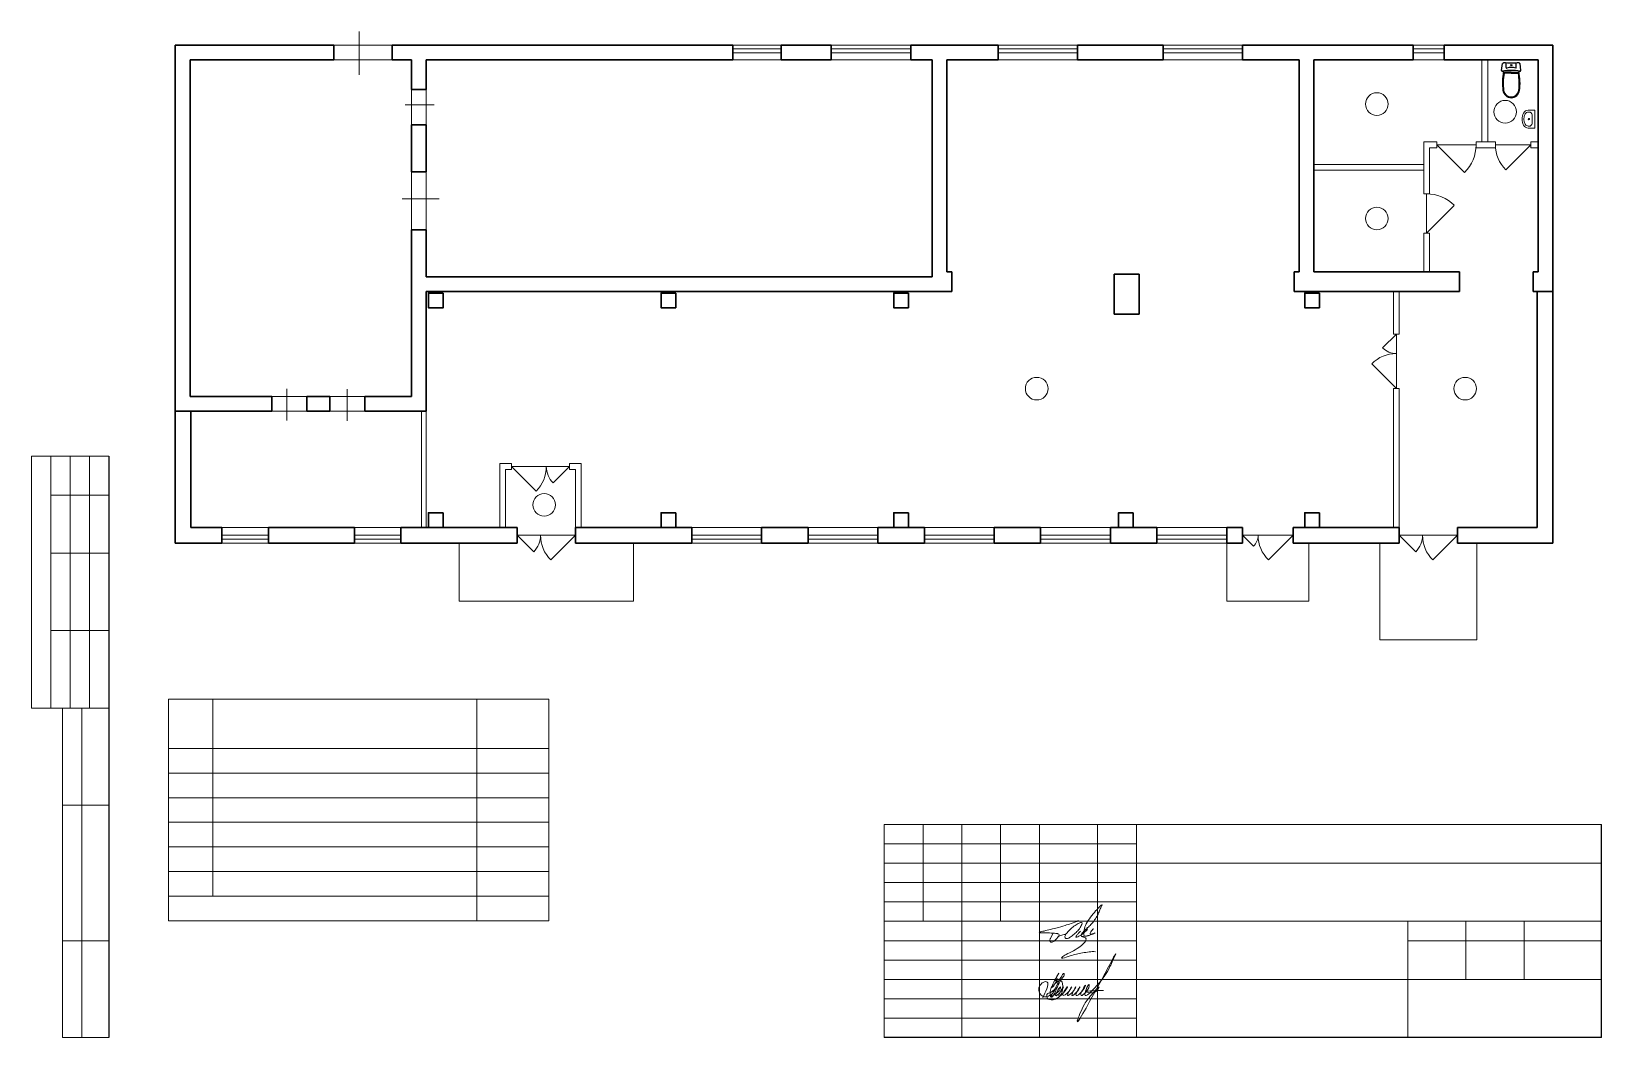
# Model space of a CAD drawing. Header units: metres. Extents: x 0 to 40.5, y 0.5 to 26.5.
import ezdxf

# ---------------------------------------------------------------- set-up
doc = ezdxf.new("R2010")
doc.units = ezdxf.units.M
doc.header["$MEASUREMENT"] = 0
for name, color, linetype, lineweight in [('Level 1', 7, 'Continuous', 0), ('Level 4', 7, 'Continuous', 0), ('Level 63', 7, 'Continuous', 0)]:
    doc.layers.add(name, color=color, linetype=linetype, lineweight=lineweight)

# ---------------------------------------------------------------- blocks, each defined once
blk = doc.blocks.new('ун2')
for p, q in [((-0.131, -0.114), (-0.131, 0.006)), ((0.131, -0.114), (0.131, 0.006)), ((-0.25, -0.194), (-0.229, -0.012)), ((0, -0.266), (-0.184, -0.266)), ((0, -0.235), (-0.168, -0.235)), ((0, -0.235), (0.168, -0.235)), ((0, -0.266), (0.184, -0.266)), ((0.25, -0.194), (0.229, -0.012))]:
    blk.add_line(p, q)
blk.add_circle((0, -0.058), 0.0157)
for centre, radius, start, end in [((-0.225, 0.014), 0.0259, 262.0147, 1.5137), ((0, 1.373), 1.373, 261.6431, 278.3569), ((0.225, 0.014), 0.0258, 178.1572, 278.1058), ((-0.226, -0.192), 0.0242, 185.3126, 270.5398), ((0, -1.267), 1.076, 77.8721, 102.1279), ((1.292, -0.524), 1.518, 168.8327, 186.9654), ((-0.169, -0.152), 0.0829, 229.7034, 270.7895), ((1.29, -0.524), 1.497, 170.087, 187.0749), ((-0.115, -0.115), 0.0166, 175.2998, 270.088), ((0, -0.594), 0.477, 76.0614, 103.9386), ((0.115, -0.115), 0.0166, 269.912, 4.7002), ((0.169, -0.152), 0.0829, 269.2105, 310.2966), ((-1.29, -0.524), 1.497, 352.9251, 9.913), ((-1.292, -0.524), 1.518, 353.0346, 11.1673), ((0.226, -0.192), 0.0242, 269.4602, 354.6874), ((0, -0.679), 0.217, 187.7539, 269.9084), ((0, -0.679), 0.198, 188.5249, 269.9084), ((0, -0.679), 0.198, 270.0916, 351.4751), ((0, -0.679), 0.217, 270.0916, 352.2461)]:
    blk.add_arc(centre, radius, start, end)
blk = doc.blocks.new('SINK10')
at = {"layer": 'Level 4', "color": 7, "linetype": 'Continuous', "lineweight": 0}
for p, q in [((-23, 0), (-23, -16.8)), ((23, 0), (-23, 0)), ((23, 0), (23, -16.8)), ((-17.9, -12.3), (-18, -13.4)), ((-18, -13.4), (-18, -16.8)), ((-17.5, -11.2), (-17.9, -12.3)), ((-16.8, -10.1), (-17.5, -11.2)), ((-15.9, -9.2), (-16.8, -10.1)), ((-14.8, -8.3), (-15.9, -9.2)), ((-13.6, -7.7), (-14.8, -8.3)), ((-12.2, -7.2), (-13.6, -7.7)), ((-10.7, -6.9), (-12.2, -7.2)), ((-9.1, -6.8), (-10.7, -6.9)), ((-9.1, -6.8), (-9.1, -6.8)), ((9.1, -6.8), (-9.1, -6.8)), ((9.1, -6.8), (9.1, -6.8)), ((10.7, -6.9), (9.1, -6.8)), ((12.2, -7.2), (10.7, -6.9)), ((13.6, -7.7), (12.2, -7.2)), ((14.8, -8.3), (13.6, -7.7)), ((15.9, -9.2), (14.8, -8.3)), ((16.8, -10.1), (15.9, -9.2)), ((17.5, -11.2), (16.8, -10.1)), ((17.9, -12.3), (17.5, -11.2)), ((18, -13.4), (17.9, -12.3)), ((18, -13.4), (18, -16.8))]:
    blk.add_line(p, q, dxfattribs=at)
for centre, radius, start, end in [((-9.1, -16.8), 13.9, 180, 241.5254), ((-9.1, -16.8), 8.89, 180, 241.5254), ((0, 0), 33, 241.5254, 298.4746), ((0, 0), 28, 241.5254, 298.4746), ((0, -15.2), 1.75, 0, 360), ((9.1, -16.8), 8.89, 298.4746, 360), ((9.1, -16.8), 13.9, 298.4746, 360)]:
    blk.add_arc(centre, radius, start, end, dxfattribs=at)

msp = doc.modelspace()

# ---------------------------------------------------------------- linework, layer by layer
at = {"color": 7, "linetype": 'Continuous', "lineweight": 0}
for p, q in [((8.45, 26.462), (8.45, 25.338)), ((7.796, 26.11), (9.296, 26.11)), ((18.086, 26.01), (19.336, 26.01)), ((20.623, 26.01), (22.673, 26.01)), ((24.926, 26.01), (26.976, 26.01)), ((29.186, 26.01), (31.236, 26.01)), ((9.296, 25.73), (7.796, 25.73)), ((18.086, 25.91), (19.336, 25.91)), ((20.623, 25.91), (22.673, 25.91)), ((24.926, 25.91), (26.976, 25.91)), ((29.186, 25.91), (31.236, 25.91)), ((9.796, 24.049), (9.796, 24.959)), ((10.176, 24.959), (10.176, 23.999)), ((9.636, 24.565), (10.382, 24.565)), ((37.256, 23.535), (36.246, 23.535)), ((36.246, 23.535), (36.96, 22.821)), ((37.756, 23.535), (38.666, 23.535)), ((38.666, 23.535), (38.022, 22.891)), ((9.796, 22.84), (9.796, 21.34)), ((10.176, 21.34), (10.176, 22.84)), ((9.558, 22.144), (10.515, 22.144)), ((35.981, 22.27), (35.981, 21.26)), ((36.695, 21.974), (35.981, 21.26)), ((35.201, 18.65), (34.847, 18.296)), ((35.201, 18.65), (35.201, 17.25)), ((34.564, 17.886), (35.201, 17.25)), ((6.196, 17.04), (7.096, 17.04)), ((6.584, 17.239), (6.584, 16.421)), ((8.135, 17.232), (8.135, 16.414)), ((7.096, 16.66), (6.196, 16.66)), ((8.596, 16.66), (7.696, 16.66)), ((12.376, 15.235), (13.876, 15.235)), ((12.376, 15.235), (13.012, 14.599)), ((13.876, 15.235), (13.451, 14.811)), ((6.106, 13.46), (4.906, 13.46)), ((9.526, 13.46), (8.326, 13.46)), ((12.526, 13.46), (14.026, 13.46)), ((12.526, 13.46), (12.95, 13.036)), ((14.026, 13.46), (13.389, 12.824)), ((18.826, 13.46), (17.026, 13.46)), ((21.826, 13.46), (20.026, 13.46)), ((24.826, 13.46), (23.026, 13.46)), ((27.826, 13.46), (26.026, 13.46)), ((30.826, 13.46), (29.026, 13.46)), ((31.236, 13.46), (32.536, 13.46)), ((31.236, 13.46), (31.518, 13.177)), ((32.536, 13.46), (31.899, 12.824)), ((35.276, 13.46), (36.776, 13.46)), ((35.276, 13.46), (35.7, 13.036)), ((36.776, 13.46), (36.139, 12.824)), ((6.106, 13.36), (4.906, 13.36)), ((9.526, 13.36), (8.326, 13.36)), ((11.026, 13.26), (11.026, 11.76)), ((15.526, 13.26), (15.526, 11.76)), ((18.826, 13.36), (17.026, 13.36)), ((21.826, 13.36), (20.026, 13.36)), ((24.826, 13.36), (23.026, 13.36)), ((27.826, 13.36), (26.026, 13.36)), ((30.826, 13.36), (29.026, 13.36)), ((30.826, 13.26), (30.826, 11.76)), ((32.946, 13.26), (32.946, 11.76)), ((34.776, 13.26), (34.776, 11.46)), ((37.276, 13.26), (37.276, 11.46)), ((11.026, 11.76), (15.526, 11.76)), ((30.826, 11.76), (32.946, 11.76)), ((34.776, 11.46), (34.776, 10.76)), ((37.276, 10.76), (37.276, 11.46)), ((34.776, 10.76), (37.276, 10.76)), ((3.528, 7.326), (13.338, 7.326)), ((3.528, 6.69), (13.338, 6.69)), ((3.528, 6.055), (13.338, 6.055)), ((3.528, 5.42), (13.338, 5.42)), ((3.528, 4.785), (13.338, 4.785)), ((3.528, 4.149), (13.338, 4.149))]:
    msp.add_line(p, q, dxfattribs=at)
at = {"color": 7, "linetype": 'Continuous', "lineweight": 30}
for p, q in [((3.706, 26.11), (7.796, 26.11)), ((3.706, 26.11), (3.706, 16.66)), ((7.796, 26.11), (7.796, 25.73)), ((9.296, 26.11), (9.296, 25.73)), ((9.296, 26.11), (18.086, 26.11)), ((18.086, 26.11), (18.086, 25.73)), ((19.336, 26.11), (19.336, 25.73)), ((19.336, 26.11), (20.623, 26.11)), ((20.623, 26.11), (20.623, 25.73)), ((22.676, 26.11), (22.676, 25.73)), ((22.676, 26.11), (24.926, 26.11)), ((24.926, 26.11), (24.926, 25.73)), ((26.976, 26.11), (26.976, 25.73)), ((26.976, 26.11), (29.186, 26.11)), ((29.186, 26.11), (29.186, 25.73)), ((31.236, 26.11), (31.236, 25.73)), ((31.236, 26.11), (35.636, 26.11)), ((35.636, 26.11), (35.636, 25.73)), ((36.436, 26.11), (36.436, 25.73)), ((36.436, 26.11), (39.236, 26.11)), ((39.236, 26.11), (39.236, 19.75)), ((4.086, 25.73), (7.796, 25.73)), ((4.086, 25.73), (4.086, 17.04)), ((9.296, 25.73), (9.796, 25.73)), ((9.796, 25.73), (9.796, 24.959)), ((10.176, 25.73), (10.176, 24.959)), ((10.176, 25.73), (18.086, 25.73)), ((19.336, 25.73), (20.623, 25.73)), ((22.676, 25.73), (23.226, 25.73)), ((23.226, 25.73), (23.226, 20.13)), ((23.606, 25.73), (23.606, 20.26)), ((23.606, 25.73), (24.926, 25.73)), ((26.976, 25.73), (29.186, 25.73)), ((31.236, 25.73), (32.696, 25.73)), ((32.696, 25.73), (32.696, 20.26)), ((33.076, 25.73), (33.076, 20.26)), ((33.076, 25.73), (35.636, 25.73)), ((36.436, 25.73), (38.856, 25.73)), ((38.856, 25.73), (38.856, 20.26)), ((9.796, 24.959), (10.176, 24.959)), ((9.796, 24.049), (10.176, 24.049)), ((9.796, 24.049), (9.796, 22.84)), ((10.176, 24.049), (10.176, 22.84)), ((9.796, 22.84), (10.176, 22.84)), ((9.796, 21.34), (10.176, 21.34)), ((9.796, 21.34), (9.796, 17.04)), ((10.176, 21.34), (10.176, 20.13)), ((23.736, 20.26), (23.606, 20.26)), ((23.736, 20.26), (23.736, 19.75)), ((32.566, 20.26), (32.566, 19.75)), ((32.696, 20.26), (32.566, 20.26)), ((33.076, 20.26), (35.766, 20.26)), ((35.766, 20.26), (36.826, 20.26)), ((36.826, 20.26), (36.826, 19.75)), ((38.726, 20.26), (38.726, 19.75)), ((38.726, 20.26), (38.856, 20.26)), ((10.176, 20.13), (22.026, 20.13)), ((22.026, 20.13), (23.226, 20.13)), ((27.926, 20.2), (27.926, 19.17)), ((27.926, 20.2), (28.566, 20.2)), ((28.566, 20.2), (28.566, 19.17)), ((10.176, 19.75), (11.176, 19.75)), ((10.176, 19.75), (10.176, 16.66)), ((11.176, 19.75), (23.736, 19.75)), ((32.566, 19.75), (35.766, 19.75)), ((35.766, 19.75), (36.826, 19.75)), ((38.726, 19.75), (39.236, 19.75)), ((38.836, 19.75), (38.836, 13.66)), ((39.236, 19.75), (39.236, 13.26)), ((27.926, 19.17), (28.566, 19.17)), ((4.086, 17.04), (6.196, 17.04)), ((6.196, 17.04), (6.196, 16.66)), ((7.096, 17.04), (7.096, 16.66)), ((7.096, 17.04), (7.696, 17.04)), ((7.696, 17.04), (7.696, 16.66)), ((8.596, 17.04), (8.596, 16.66)), ((8.596, 17.04), (9.796, 17.04)), ((3.706, 16.66), (6.196, 16.66)), ((3.706, 16.66), (3.706, 13.26)), ((4.106, 16.66), (4.106, 13.66)), ((7.096, 16.66), (7.696, 16.66)), ((8.596, 16.66), (10.176, 16.66)), ((4.106, 13.66), (4.906, 13.66)), ((4.906, 13.66), (4.906, 13.26)), ((6.106, 13.66), (6.106, 13.26)), ((6.106, 13.66), (8.326, 13.66)), ((8.326, 13.66), (8.326, 13.26)), ((9.526, 13.66), (9.526, 13.26)), ((9.526, 13.66), (12.526, 13.66)), ((12.526, 13.66), (12.526, 13.26)), ((14.026, 13.66), (14.026, 13.26)), ((14.026, 13.66), (17.026, 13.66)), ((17.026, 13.66), (17.026, 13.26)), ((18.826, 13.66), (18.826, 13.26)), ((18.826, 13.66), (20.026, 13.66)), ((20.026, 13.66), (20.026, 13.26)), ((21.826, 13.66), (21.826, 13.26)), ((21.826, 13.66), (23.026, 13.66)), ((23.026, 13.66), (23.026, 13.26)), ((24.826, 13.66), (24.826, 13.26)), ((24.826, 13.66), (26.026, 13.66)), ((26.026, 13.66), (26.026, 13.26)), ((27.826, 13.66), (27.826, 13.26)), ((27.826, 13.66), (29.026, 13.66)), ((29.026, 13.66), (29.026, 13.26)), ((30.826, 13.66), (30.826, 13.26)), ((30.826, 13.66), (31.236, 13.66)), ((31.236, 13.26), (31.236, 13.66)), ((32.536, 13.26), (32.536, 13.66)), ((32.536, 13.66), (35.276, 13.66)), ((35.276, 13.66), (35.276, 13.26)), ((36.776, 13.66), (36.776, 13.26)), ((36.776, 13.66), (38.836, 13.66)), ((3.706, 13.26), (4.906, 13.26)), ((6.106, 13.26), (8.326, 13.26)), ((9.526, 13.26), (12.526, 13.26)), ((14.026, 13.26), (17.026, 13.26)), ((18.826, 13.26), (20.026, 13.26)), ((21.826, 13.26), (23.026, 13.26)), ((24.826, 13.26), (26.026, 13.26)), ((27.826, 13.26), (29.026, 13.26)), ((30.826, 13.26), (31.236, 13.26)), ((32.536, 13.26), (35.276, 13.26)), ((36.776, 13.26), (39.236, 13.26))]:
    msp.add_line(p, q, dxfattribs=at)
at = {"color": 7, "linetype": 'Continuous', "lineweight": 13}
for p, q in [((18.086, 26.11), (19.336, 26.11)), ((20.623, 26.11), (22.673, 26.11)), ((24.926, 26.11), (26.976, 26.11)), ((29.186, 26.11), (31.236, 26.11)), ((19.336, 25.73), (18.086, 25.73)), ((22.673, 25.73), (20.623, 25.73)), ((26.976, 25.73), (24.926, 25.73)), ((31.236, 25.73), (29.186, 25.73)), ((37.406, 25.73), (37.406, 23.61)), ((37.556, 25.73), (37.556, 23.61)), ((35.906, 23.61), (36.246, 23.61)), ((35.906, 23.61), (35.906, 22.27)), ((36.246, 23.61), (36.246, 23.46)), ((37.256, 23.61), (37.256, 23.46)), ((37.256, 23.61), (37.756, 23.61)), ((37.756, 23.61), (37.756, 23.46)), ((38.666, 23.61), (38.666, 23.46)), ((38.666, 23.61), (38.856, 23.61)), ((36.056, 23.46), (36.056, 22.27)), ((36.056, 23.46), (36.246, 23.46)), ((37.256, 23.46), (37.756, 23.46)), ((38.666, 23.46), (38.856, 23.46)), ((33.076, 23.03), (35.906, 23.03)), ((33.076, 22.88), (35.906, 22.88)), ((35.906, 22.27), (36.056, 22.27)), ((35.906, 21.26), (36.056, 21.26)), ((35.906, 21.26), (35.906, 20.26)), ((36.056, 21.26), (36.056, 20.26)), ((35.126, 19.75), (35.126, 18.65)), ((35.276, 19.75), (35.276, 18.65)), ((35.126, 18.65), (35.276, 18.65)), ((35.126, 17.25), (35.276, 17.25)), ((35.126, 17.25), (35.126, 13.66)), ((35.276, 17.25), (35.276, 13.66)), ((10.056, 16.66), (10.056, 13.66)), ((10.176, 16.66), (10.176, 13.66)), ((12.076, 13.66), (12.076, 15.31)), ((12.076, 15.31), (12.376, 15.31)), ((12.226, 15.16), (12.376, 15.16)), ((12.226, 13.66), (12.226, 15.16)), ((12.376, 15.16), (12.376, 15.31)), ((13.876, 15.16), (13.876, 15.31)), ((13.876, 15.31), (14.176, 15.31)), ((13.876, 15.16), (14.026, 15.16)), ((14.026, 13.66), (14.026, 15.16)), ((14.176, 13.66), (14.176, 15.31)), ((4.906, 13.66), (6.106, 13.66)), ((8.326, 13.66), (9.526, 13.66)), ((17.026, 13.66), (18.826, 13.66)), ((20.026, 13.66), (21.826, 13.66)), ((23.026, 13.66), (24.826, 13.66)), ((26.026, 13.66), (27.826, 13.66)), ((29.026, 13.66), (30.826, 13.66)), ((6.106, 13.26), (4.906, 13.26)), ((9.526, 13.26), (8.326, 13.26)), ((18.826, 13.26), (17.026, 13.26)), ((21.826, 13.26), (20.026, 13.26)), ((24.826, 13.26), (23.026, 13.26)), ((27.826, 13.26), (26.026, 13.26)), ((30.826, 13.26), (29.026, 13.26)), ((3.528, 9.231), (13.338, 9.231)), ((3.528, 9.231), (3.528, 3.514)), ((4.67, 9.231), (4.67, 4.149)), ((11.48, 9.231), (11.48, 3.514)), ((13.338, 9.231), (13.338, 3.514)), ((3.528, 7.961), (13.338, 7.961)), ((3.528, 3.514), (13.338, 3.514))]:
    msp.add_line(p, q, dxfattribs=at)
at = {"color": 7, "linetype": 'Continuous', "lineweight": 30, "flags": 128}
for points in [[(10.616, 19.71), (10.236, 19.71), (10.236, 19.33), (10.616, 19.33), (10.616, 19.71)], [(16.616, 19.71), (16.236, 19.71), (16.236, 19.33), (16.616, 19.33), (16.616, 19.71)], [(22.616, 19.71), (22.236, 19.71), (22.236, 19.33), (22.616, 19.33), (22.616, 19.71)], [(33.216, 19.71), (32.836, 19.71), (32.836, 19.33), (33.216, 19.33), (33.216, 19.71)], [(10.616, 14.04), (10.236, 14.04), (10.236, 13.66), (10.616, 13.66), (10.616, 14.04)], [(16.616, 14.04), (16.236, 14.04), (16.236, 13.66), (16.616, 13.66), (16.616, 14.04)], [(22.616, 14.04), (22.236, 14.04), (22.236, 13.66), (22.616, 13.66), (22.616, 14.04)], [(28.416, 14.04), (28.036, 14.04), (28.036, 13.66), (28.416, 13.66), (28.416, 14.04)], [(33.216, 14.04), (32.836, 14.04), (32.836, 13.66), (33.216, 13.66), (33.216, 14.04)]]:
    msp.add_lwpolyline(points, close=True, dxfattribs=at)
at = {"color": 7, "linetype": 'Continuous', "lineweight": 0, "flags": 128}
msp.add_lwpolyline([(7.696, 17.04), (8.596, 17.04), (8.596, 17.04)], dxfattribs=at)
for points in [[(1.994, 15.5), (1.994, 0.5)], [(40.494, 0.5), (40.494, 6)], [(40.494, 0.5), (21.994, 0.5)]]:
    msp.add_lwpolyline(points)
at = {"color": 7, "linetype": 'Continuous', "lineweight": 13}
for centre in [(34.698, 24.588), (38.007, 24.389), (34.698, 21.633), (25.924, 17.244), (36.976, 17.244), (13.219, 14.246)]:
    msp.add_circle(centre, 0.292, dxfattribs=at)
at = {"color": 7, "linetype": 'Continuous', "lineweight": 0}
for centre, radius, start, end in [((36.246, 23.535), 1.01, 315, 0), ((38.666, 23.535), 0.91, 180, 225), ((35.981, 21.26), 1.01, 45, 90), ((35.201, 18.65), 0.5, 225, 270), ((35.201, 17.25), 0.9, 90, 135), ((12.376, 15.235), 0.9, 315, 0), ((13.876, 15.235), 0.6, 180, 225), ((12.526, 13.46), 0.6, 315, 360), ((14.026, 13.46), 0.9, 180, 225), ((31.236, 13.46), 0.4, 315, 360), ((32.536, 13.46), 0.9, 180, 225), ((35.276, 13.46), 0.6, 315, 0), ((36.776, 13.46), 0.9, 180, 225)]:
    msp.add_arc(centre, radius, start, end, dxfattribs=at)
at = {"color": 5, "linetype": 'Continuous', "lineweight": 0}
msp.add_open_spline([(26.082, 1.527), (26.12, 1.604), (26.172, 1.711), (26.208, 1.839), (26.219, 1.908), (26.179, 1.948), (26.114, 1.941), (26.049, 1.899), (26.001, 1.841), (25.977, 1.778), (25.981, 1.717), (25.997, 1.649), (26.035, 1.592), (26.094, 1.56), (26.16, 1.546), (26.225, 1.57), (26.282, 1.593), (26.352, 1.646), (26.396, 1.757), (26.46, 1.879), (26.511, 1.998), (26.569, 2.08), (26.591, 2.141), (26.633, 2.159), (26.636, 2.118), (26.624, 2.083), (26.51, 1.948), (26.429, 1.75), (26.367, 1.592), (26.296, 1.526), (26.28, 1.563), (26.271, 1.601), (26.26, 1.677), (26.316, 1.822), (26.361, 1.94), (26.583, 2.308), (26.317, 1.87), (26.556, 2.127), (26.235, 1.651), (26.415, 1.922), (26.492, 1.977), (26.573, 1.961), (26.594, 1.881), (26.603, 1.755), (26.57, 1.591), (26.451, 1.514), (26.366, 1.474), (26.284, 1.474), (26.213, 1.491), (26.188, 1.537), (26.183, 1.579), (26.195, 1.651), (26.321, 1.642), (26.538, 1.956), (26.231, 1.505), (26.429, 1.644), (26.508, 1.685), (26.567, 1.896), (26.31, 1.472), (26.556, 1.669), (26.672, 1.924), (26.391, 1.454), (26.652, 1.665), (26.774, 1.912), (26.483, 1.484), (26.76, 1.662), (26.882, 1.915), (26.61, 1.462), (26.871, 1.676), (26.981, 1.901), (26.705, 1.417), (26.997, 1.699), (27.062, 1.865), (26.778, 1.377), (27.153, 1.724), (27.207, 1.93), (26.89, 1.368), (27.282, 1.727), (27.278, 1.953), (27.038, 1.364), (27.634, 2.011), (27.75, 2.186), (28.295, 3.364), (26.615, 0.067), (27.148, 1.4), (27.299, 1.551), (27.576, 1.887), (27.456, 1.619), (26.995, 1.702), (27.399, 1.712), (27.65, 1.718)], degree=3, knots=[0, 0, 0, 0, 0.25628, 0.353581, 0.406785, 0.450947, 0.500228, 0.589539, 0.678243, 0.721139, 0.789755, 0.855622, 0.929913, 0.986796, 1.054482, 1.124935, 1.189175, 1.239866, 1.382593, 1.533904, 1.656708, 1.769166, 1.833241, 1.851218, 1.87708, 1.919627, 1.974991, 2.390092, 2.511628, 2.564183, 2.58853, 2.610373, 2.686214, 2.814194, 3.041608, 3.238132, 3.458023, 3.542151, 3.799695, 3.964581, 4.050226, 4.108456, 4.174286, 4.271529, 4.50532, 4.614114, 4.684066, 4.783342, 4.858047, 4.883077, 4.934253, 4.987448, 5.068031, 5.273314, 5.528209, 5.596865, 5.81499, 5.861814, 6.112149, 6.279116, 6.419755, 6.680665, 6.886777, 7.00733, 7.257369, 7.454423, 7.584298, 7.83004, 8.047956, 8.143902, 8.3832, 8.65874, 8.67189, 8.887943, 9.221296, 9.231594, 9.502183, 9.820257, 9.849202, 10.120034, 10.495152, 11.096402, 11.416738, 13.371737, 13.840926, 14.20828, 14.424856, 14.536091, 14.808089, 15.25283, 15.25283, 15.25283, 15.25283], dxfattribs=at)
at = {"layer": 'Level 1', "color": 5, "lineweight": 20}
for points in [[(27.436, 3.194), (27.284, 3.139), (27.154, 3.105), (27.142, 3.146), (27.137, 3.23), (27.167, 3.396), (27.282, 3.565), (27.412, 3.737), (27.535, 3.869), (27.595, 3.924), (27.626, 3.927), (27.573, 3.85), (27.535, 3.75), (27.48, 3.628), (27.398, 3.503), (27.296, 3.382), (27.217, 3.322), (27.164, 3.269), (27.073, 3.174), (27.058, 3.119), (27.102, 3.097), (27.19, 3.076), (27.212, 3.027), (27.124, 2.904), (26.979, 2.795), (26.761, 2.686), (26.599, 2.598), (26.564, 2.555), (26.56, 2.537), (26.804, 2.612), (26.944, 2.655), (27.106, 2.686), (27.281, 2.712), (27.382, 2.725), (27.443, 2.716)], [(26.339, 3.173), (26.281, 3.073), (26.271, 3.048), (26.266, 3.029), (26.264, 2.995), (26.278, 2.968), (26.303, 2.958), (26.345, 2.967), (26.438, 3.045), (26.494, 3.117), (26.517, 3.156), (26.478, 3.179), (26.409, 3.194), (26.195, 3.204), (26.096, 3.204), (25.986, 3.201), (25.991, 3.221), (26.008, 3.225), (26.462, 3.333), (26.626, 3.385), (26.874, 3.459), (27.005, 3.52)], [(26.452, 3.089), (26.531, 3.13), (26.608, 3.155), (26.659, 3.163), (26.676, 3.163), (26.779, 3.291), (26.88, 3.373), (27.006, 3.449), (27.071, 3.474), (27.099, 3.468), (27.096, 3.436), (27.03, 3.302), (26.94, 3.212), (26.837, 3.125), (26.744, 3.057), (26.692, 3.057), (26.662, 3.059), (26.646, 3.087), (26.654, 3.141), (26.679, 3.166)], [(27.058, 3.25), (27.023, 3.217), (26.996, 3.186), (26.966, 3.158), (26.946, 3.127), (26.933, 3.101), (26.936, 3.09), (26.952, 3.087), (27.016, 3.115), (27.069, 3.145), (27.178, 3.233), (27.233, 3.282), (27.244, 3.309), (27.197, 3.295), (27.145, 3.241), (27.099, 3.194), (27.077, 3.164), (27.072, 3.118), (27.085, 3.102), (27.181, 3.115), (27.236, 3.123), (27.309, 3.151), (27.397, 3.178), (27.441, 3.213), (27.394, 3.186), (27.32, 3.164), (27.296, 3.164), (27.304, 3.216), (27.372, 3.298), (27.394, 3.304)]]:
    msp.add_open_spline(points, degree=3, dxfattribs=at)
at = {"layer": 'Level 63', "color": 7, "linetype": 'Continuous', "lineweight": 13}
for p, q in [((36.436, 26.11), (35.636, 26.11)), ((35.636, 25.73), (36.436, 25.73)), ((-0.006, 15.5), (1.994, 15.5)), ((-0.006, 15.5), (-0.006, 9)), ((0.494, 15.5), (0.494, 9)), ((0.994, 15.5), (0.994, 9)), ((1.494, 15.5), (1.494, 9)), ((0.494, 14.5), (1.994, 14.5)), ((0.494, 13), (1.994, 13)), ((0.494, 11), (1.994, 11)), ((-0.006, 9), (1.994, 9)), ((0.794, 9), (1.994, 9)), ((1.294, 0.5), (1.294, 9)), ((0.794, 6.5), (1.994, 6.5)), ((21.994, 6), (40.494, 6)), ((21.994, 6), (21.994, 0.5)), ((22.994, 6), (22.994, 3.5)), ((23.994, 6), (23.994, 0.5)), ((24.994, 6), (24.994, 3.5)), ((25.994, 6), (25.994, 0.5)), ((27.494, 6), (27.494, 0.5)), ((28.494, 6), (28.494, 0.5)), ((28.494, 5), (40.494, 5)), ((21.994, 4), (28.494, 4)), ((21.994, 3.5), (28.494, 3.5)), ((28.494, 3.5), (40.494, 3.5)), ((0.794, 3), (1.994, 3)), ((35.494, 3), (40.494, 3)), ((28.494, 2), (40.494, 2))]:
    msp.add_line(p, q, dxfattribs=at)
at = {"layer": 'Level 63', "color": 7, "linetype": 'Continuous', "lineweight": 0}
for p, q in [((36.436, 26.01), (35.636, 26.01)), ((36.436, 25.91), (35.636, 25.91)), ((21.994, 5.5), (28.494, 5.5)), ((21.994, 5), (28.494, 5)), ((21.994, 4.5), (28.494, 4.5)), ((21.994, 3), (28.494, 3)), ((21.994, 2.5), (28.494, 2.5)), ((21.994, 2), (28.494, 2)), ((21.994, 1.5), (28.494, 1.5)), ((21.994, 1), (28.494, 1))]:
    msp.add_line(p, q, dxfattribs=at)
at = {"layer": 'Level 63', "color": 7, "linetype": 'Continuous', "lineweight": 13, "flags": 128}
for points in [[(1.994, 0.5), (0.794, 0.5), (0.794, 9)], [(35.494, 3.5), (35.494, 0.5)], [(36.994, 3.5), (36.994, 2)], [(38.494, 3.5), (38.494, 2)]]:
    msp.add_lwpolyline(points, dxfattribs=at)

# ---------------------------------------------------------------- block references
msp.add_blockref('ун2', (38.164, 25.647))
at = {"layer": 'Level 4', "color": 7, "linetype": 'Continuous', "lineweight": 0, "xscale": 0.01, "yscale": 0.01, "zscale": 0.01, "rotation": 270}
msp.add_blockref('SINK10', (38.772, 24.198), dxfattribs=at)

doc.saveas('drawing.dxf')
